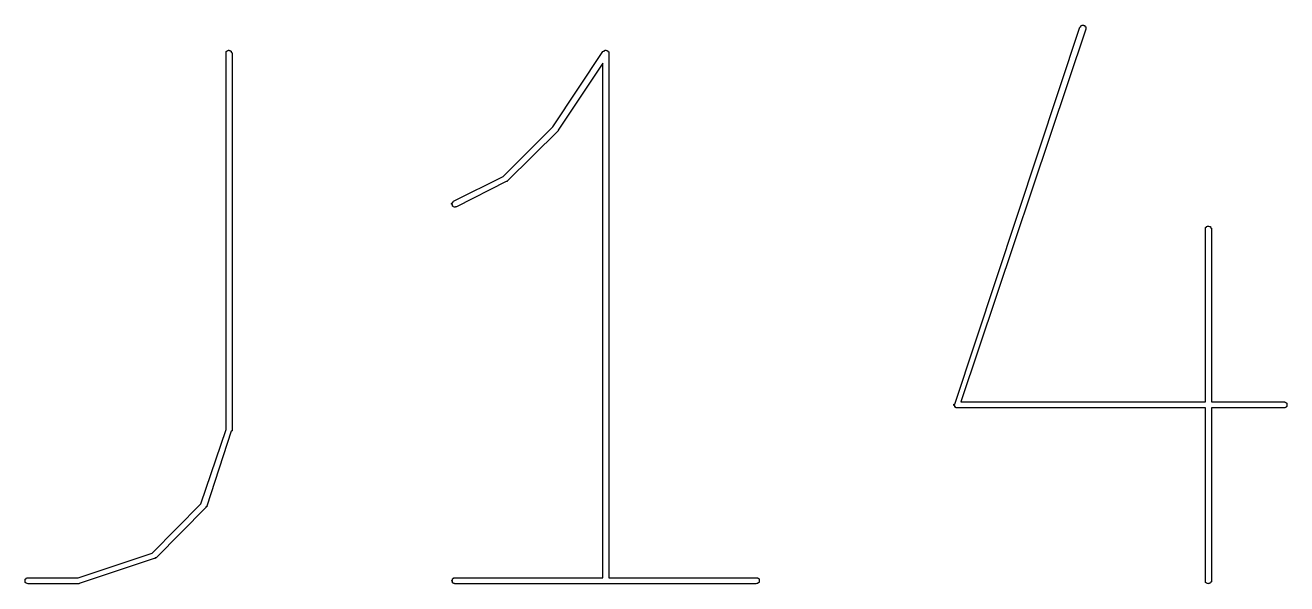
# Model space of a CAD drawing. Extents: x 1.7 to 15.2, y -6.8 to -1.3.
# Drawn here: x 12.2703 to 12.3946, y -2.6029 to -2.5479 of the extents above; entities that cross this region are included whole.
import ezdxf

# ---------------------------------------------------------------- set-up
doc = ezdxf.new("R2010")
doc.units = 0
doc.header["$MEASUREMENT"] = 0
doc.layers.add('BLACK', color=7, linetype='CONTINUOUS')

msp = doc.modelspace()

# ---------------------------------------------------------------- linework, layer by layer
at = {"layer": 'BLACK', "linetype": 'CONTINUOUS'}
for p, q in [((12.3619, -2.58519), (12.3742, -2.54807)), ((12.3742, -2.54806), (12.3743, -2.54801)), ((12.3742, -2.54807), (12.3742, -2.54806)), ((12.3743, -2.54792), (12.3744, -2.54789)), ((12.3743, -2.54796), (12.3743, -2.54792)), ((12.3743, -2.54801), (12.3743, -2.54796)), ((12.3744, -2.54789), (12.3744, -2.54787)), ((12.3744, -2.54787), (12.3745, -2.54787)), ((12.3745, -2.54787), (12.3746, -2.54787)), ((12.3746, -2.54787), (12.3746, -2.54788)), ((12.3746, -2.54788), (12.3747, -2.5479)), ((12.3747, -2.5479), (12.3747, -2.54794)), ((12.3747, -2.54794), (12.3747, -2.54798)), ((12.3747, -2.54798), (12.3748, -2.54803)), ((12.3748, -2.54803), (12.3748, -2.54808)), ((12.3748, -2.54808), (12.3748, -2.54814)), ((12.3748, -2.54814), (12.3748, -2.5482)), ((12.3748, -2.54825), (12.3625, -2.58499)), ((12.3748, -2.5482), (12.3748, -2.54825)), ((12.2901, -2.55047), (12.2902, -2.55042)), ((12.2901, -2.55052), (12.2901, -2.55047)), ((12.2901, -2.55057), (12.2901, -2.55052)), ((12.2901, -2.55063), (12.2901, -2.55057)), ((12.2901, -2.58771), (12.2901, -2.55063)), ((12.2901, -2.55063), (12.2901, -2.55063)), ((12.2902, -2.55039), (12.2903, -2.55036)), ((12.2902, -2.55042), (12.2902, -2.55039)), ((12.2903, -2.55036), (12.2903, -2.55034)), ((12.2903, -2.55034), (12.2904, -2.55034)), ((12.2904, -2.55034), (12.2904, -2.55035)), ((12.2904, -2.55035), (12.2905, -2.55036)), ((12.2905, -2.55036), (12.2905, -2.55039)), ((12.2905, -2.55039), (12.2906, -2.55043)), ((12.2906, -2.55043), (12.2906, -2.55047)), ((12.2906, -2.55047), (12.2906, -2.55052)), ((12.2906, -2.55052), (12.2907, -2.55058)), ((12.2907, -2.55058), (12.2907, -2.55063)), ((12.2907, -2.55063), (12.2907, -2.58776)), ((12.3223, -2.55787), (12.3272, -2.55047)), ((12.3272, -2.55047), (12.3273, -2.55044)), ((12.3272, -2.55047), (12.3272, -2.55047)), ((12.3273, -2.55039), (12.3274, -2.55038)), ((12.3273, -2.5504), (12.3273, -2.55039)), ((12.3273, -2.55039), (12.3273, -2.55039)), ((12.3273, -2.55039), (12.3273, -2.55039)), ((12.3273, -2.55042), (12.3273, -2.5504)), ((12.3273, -2.55044), (12.3273, -2.55042)), ((12.3273, -2.55042), (12.3273, -2.55042)), ((12.3273, -2.55042), (12.3273, -2.55042)), ((12.3274, -2.55035), (12.3274, -2.55034)), ((12.3274, -2.55034), (12.3274, -2.55034)), ((12.3274, -2.55034), (12.3274, -2.55034)), ((12.3274, -2.55034), (12.3275, -2.55034)), ((12.3274, -2.55036), (12.3274, -2.55035)), ((12.3274, -2.55038), (12.3274, -2.55036)), ((12.3274, -2.55036), (12.3274, -2.55036)), ((12.3274, -2.55036), (12.3274, -2.55036)), ((12.3275, -2.55034), (12.3275, -2.55034)), ((12.3275, -2.55034), (12.3275, -2.55034)), ((12.3275, -2.55034), (12.3275, -2.55034)), ((12.3275, -2.55034), (12.3275, -2.55034)), ((12.3275, -2.55034), (12.3276, -2.55035)), ((12.3276, -2.55035), (12.3276, -2.55035)), ((12.3276, -2.55035), (12.3276, -2.55035)), ((12.3276, -2.55035), (12.3276, -2.55035)), ((12.3276, -2.55035), (12.3276, -2.55036)), ((12.3276, -2.55036), (12.3276, -2.55036)), ((12.3276, -2.55036), (12.3276, -2.55036)), ((12.3276, -2.55036), (12.3276, -2.55038)), ((12.3276, -2.55038), (12.3277, -2.55039)), ((12.3277, -2.55039), (12.3277, -2.55039)), ((12.3277, -2.55039), (12.3277, -2.55039)), ((12.3277, -2.55039), (12.3277, -2.55041)), ((12.3277, -2.55041), (12.3277, -2.55043)), ((12.3277, -2.55043), (12.3277, -2.55043)), ((12.3277, -2.55043), (12.3277, -2.55043)), ((12.3277, -2.55043), (12.3277, -2.55045)), ((12.3277, -2.55045), (12.3277, -2.55047)), ((12.3277, -2.55047), (12.3277, -2.55047)), ((12.3277, -2.55047), (12.3277, -2.55047)), ((12.3277, -2.55047), (12.3278, -2.5505)), ((12.3278, -2.5505), (12.3278, -2.55052)), ((12.3278, -2.55052), (12.3278, -2.55052)), ((12.3278, -2.55052), (12.3278, -2.55052)), ((12.3278, -2.55052), (12.3278, -2.55056)), ((12.3278, -2.55056), (12.3278, -2.55058)), ((12.3278, -2.55058), (12.3278, -2.55058)), ((12.3278, -2.55058), (12.3278, -2.55058)), ((12.3278, -2.55058), (12.3278, -2.55061)), ((12.3278, -2.55061), (12.3278, -2.55063)), ((12.3278, -2.55063), (12.3278, -2.60231)), ((12.3272, -2.55161), (12.3228, -2.55822)), ((12.3272, -2.60231), (12.3272, -2.55161)), ((12.3174, -2.56277), (12.3223, -2.55787)), ((12.3228, -2.55827), (12.3178, -2.56322)), ((12.3228, -2.55822), (12.3228, -2.55822)), ((12.3228, -2.55822), (12.3228, -2.55822)), ((12.3228, -2.55822), (12.3228, -2.55822)), ((12.3228, -2.55822), (12.3228, -2.55823)), ((12.3228, -2.55823), (12.3228, -2.55824)), ((12.3228, -2.55824), (12.3228, -2.55827)), ((12.3125, -2.56522), (12.3174, -2.56277)), ((12.3177, -2.56327), (12.3128, -2.56575)), ((12.3178, -2.56326), (12.3177, -2.56326)), ((12.3177, -2.56326), (12.3177, -2.56327)), ((12.3178, -2.56322), (12.3178, -2.56322)), ((12.3178, -2.56322), (12.3178, -2.56323)), ((12.3178, -2.56323), (12.3178, -2.56324)), ((12.3178, -2.56324), (12.3178, -2.56325)), ((12.3178, -2.56325), (12.3178, -2.56326)), ((12.3123, -2.56544), (12.3124, -2.56539)), ((12.3123, -2.5655), (12.3123, -2.56544)), ((12.3124, -2.56556), (12.3123, -2.5655)), ((12.3124, -2.56529), (12.3125, -2.56525)), ((12.3124, -2.56534), (12.3124, -2.56529)), ((12.3124, -2.56539), (12.3124, -2.56534)), ((12.3125, -2.56525), (12.3125, -2.56522)), ((12.3124, -2.56561), (12.3124, -2.56556)), ((12.3124, -2.56566), (12.3124, -2.56561)), ((12.3124, -2.5657), (12.3124, -2.56566)), ((12.3125, -2.56574), (12.3124, -2.5657)), ((12.3125, -2.56576), (12.3125, -2.56574)), ((12.3126, -2.56578), (12.3125, -2.56576)), ((12.3127, -2.56578), (12.3126, -2.56578)), ((12.3128, -2.56575), (12.3127, -2.56577)), ((12.3127, -2.56577), (12.3127, -2.56578)), ((12.3128, -2.56575), (12.3128, -2.56575)), ((12.3866, -2.56779), (12.3867, -2.56775)), ((12.3866, -2.56784), (12.3866, -2.56779)), ((12.3866, -2.5679), (12.3866, -2.56784)), ((12.3866, -2.56795), (12.3866, -2.5679)), ((12.3866, -2.56796), (12.3866, -2.56795)), ((12.3866, -2.58499), (12.3866, -2.56796)), ((12.3867, -2.56771), (12.3868, -2.56768)), ((12.3867, -2.56775), (12.3867, -2.56771)), ((12.3868, -2.56767), (12.3869, -2.56766)), ((12.3868, -2.56768), (12.3868, -2.56767)), ((12.3869, -2.56766), (12.3869, -2.56767)), ((12.3869, -2.56767), (12.387, -2.56769)), ((12.387, -2.56769), (12.3871, -2.56771)), ((12.3871, -2.56771), (12.3871, -2.56775)), ((12.3871, -2.56775), (12.3871, -2.56779)), ((12.3871, -2.56779), (12.3872, -2.56785)), ((12.3872, -2.56785), (12.3872, -2.5679)), ((12.3872, -2.5679), (12.3872, -2.56796)), ((12.3872, -2.56796), (12.3872, -2.58499)), ((12.3618, -2.58522), (12.3619, -2.58521)), ((12.3618, -2.58523), (12.3618, -2.58522)), ((12.3618, -2.58524), (12.3618, -2.58523)), ((12.3618, -2.58526), (12.3618, -2.58524)), ((12.3618, -2.58528), (12.3618, -2.58526)), ((12.3618, -2.58529), (12.3618, -2.58528)), ((12.3618, -2.5853), (12.3618, -2.58529)), ((12.3618, -2.58532), (12.3618, -2.5853)), ((12.3618, -2.58534), (12.3618, -2.58532)), ((12.3619, -2.58535), (12.3618, -2.58534)), ((12.3619, -2.58521), (12.3619, -2.58519)), ((12.3619, -2.58536), (12.3619, -2.58535)), ((12.3619, -2.58538), (12.3619, -2.58536)), ((12.3619, -2.58539), (12.3619, -2.58538)), ((12.3619, -2.5854), (12.3619, -2.58539)), ((12.3619, -2.58541), (12.3619, -2.5854)), ((12.3619, -2.58543), (12.3619, -2.58541)), ((12.3619, -2.58544), (12.3619, -2.58543)), ((12.3625, -2.58499), (12.3866, -2.58499)), ((12.3872, -2.58499), (12.3943, -2.58499)), ((12.3943, -2.58499), (12.3943, -2.58499)), ((12.3943, -2.58499), (12.3944, -2.58499)), ((12.3944, -2.58499), (12.3944, -2.58501)), ((12.3944, -2.58501), (12.3945, -2.58504)), ((12.3945, -2.58504), (12.3945, -2.58507)), ((12.3945, -2.58507), (12.3946, -2.58512)), ((12.3946, -2.58512), (12.3946, -2.58517)), ((12.3946, -2.58517), (12.3946, -2.58523)), ((12.3946, -2.58523), (12.3946, -2.58528)), ((12.3946, -2.58528), (12.3946, -2.58534)), ((12.3946, -2.58534), (12.3946, -2.5854)), ((12.3946, -2.5854), (12.3946, -2.58545)), ((12.3619, -2.58545), (12.3619, -2.58544)), ((12.3619, -2.58546), (12.3619, -2.58545)), ((12.3619, -2.58547), (12.3619, -2.58546)), ((12.3619, -2.58549), (12.3619, -2.58547)), ((12.3619, -2.5855), (12.3619, -2.58549)), ((12.362, -2.58551), (12.3619, -2.5855)), ((12.3619, -2.5855), (12.3619, -2.5855)), ((12.362, -2.58553), (12.362, -2.58551)), ((12.362, -2.58554), (12.362, -2.58553)), ((12.362, -2.58553), (12.362, -2.58553)), ((12.362, -2.58555), (12.362, -2.58554)), ((12.362, -2.58554), (12.362, -2.58554)), ((12.362, -2.58556), (12.362, -2.58555)), ((12.3621, -2.58556), (12.362, -2.58556)), ((12.362, -2.58556), (12.362, -2.58556)), ((12.3621, -2.58557), (12.3621, -2.58556)), ((12.3621, -2.58558), (12.3621, -2.58557)), ((12.3621, -2.58557), (12.3621, -2.58557)), ((12.3621, -2.58557), (12.3621, -2.58557)), ((12.3621, -2.58557), (12.3621, -2.58557)), ((12.3866, -2.58558), (12.3621, -2.58558)), ((12.3621, -2.58558), (12.3621, -2.58558)), ((12.3866, -2.6026), (12.3866, -2.58558)), ((12.3943, -2.58558), (12.3872, -2.58558)), ((12.3872, -2.58558), (12.3872, -2.6026)), ((12.3944, -2.58557), (12.3943, -2.58558)), ((12.3945, -2.58553), (12.3944, -2.58555)), ((12.3944, -2.58555), (12.3944, -2.58557)), ((12.3946, -2.58545), (12.3945, -2.58549)), ((12.3945, -2.58549), (12.3945, -2.58553)), ((12.2876, -2.59502), (12.2901, -2.58771)), ((12.2906, -2.58785), (12.2882, -2.59527)), ((12.2907, -2.58783), (12.2906, -2.58785)), ((12.2907, -2.58776), (12.2907, -2.58776)), ((12.2907, -2.58776), (12.2907, -2.58778)), ((12.2907, -2.58778), (12.2907, -2.58779)), ((12.2907, -2.58779), (12.2907, -2.58781)), ((12.2907, -2.58781), (12.2907, -2.58782)), ((12.2907, -2.58782), (12.2907, -2.58783)), ((12.2828, -2.59987), (12.2876, -2.59502)), ((12.2882, -2.59531), (12.2881, -2.59533)), ((12.2881, -2.59533), (12.2881, -2.59534)), ((12.2881, -2.59534), (12.2881, -2.59534)), ((12.2881, -2.59534), (12.2881, -2.59536)), ((12.2881, -2.59536), (12.2881, -2.59538)), ((12.2881, -2.59538), (12.2881, -2.59538)), ((12.2881, -2.59538), (12.2881, -2.59539)), ((12.2882, -2.59527), (12.2882, -2.59528)), ((12.2882, -2.59528), (12.2882, -2.59529)), ((12.2882, -2.59529), (12.2882, -2.59529)), ((12.2882, -2.59529), (12.2882, -2.59531)), ((12.2881, -2.59539), (12.2832, -2.60034)), ((12.2755, -2.60231), (12.2828, -2.59987)), ((12.2832, -2.60034), (12.2831, -2.60035)), ((12.2831, -2.60035), (12.2831, -2.60035)), ((12.2831, -2.60035), (12.2831, -2.60037)), ((12.2832, -2.60034), (12.2832, -2.60034)), ((12.283, -2.60041), (12.2756, -2.60289)), ((12.2831, -2.6004), (12.283, -2.60041)), ((12.283, -2.60041), (12.283, -2.60041)), ((12.2831, -2.60037), (12.2831, -2.60038)), ((12.2831, -2.60038), (12.2831, -2.60038)), ((12.2831, -2.60038), (12.2831, -2.60039)), ((12.2831, -2.60039), (12.2831, -2.60039)), ((12.2831, -2.60039), (12.2831, -2.6004)), ((12.2703, -2.60244), (12.2704, -2.6024)), ((12.2703, -2.60249), (12.2703, -2.60244)), ((12.2703, -2.60255), (12.2703, -2.60249)), ((12.2703, -2.6026), (12.2703, -2.60255)), ((12.2703, -2.60266), (12.2703, -2.6026)), ((12.2703, -2.60272), (12.2703, -2.60266)), ((12.2703, -2.60277), (12.2703, -2.60272)), ((12.2704, -2.60281), (12.2703, -2.60277)), ((12.2704, -2.60236), (12.2705, -2.60233)), ((12.2704, -2.6024), (12.2704, -2.60236)), ((12.2704, -2.60285), (12.2704, -2.60281)), ((12.2705, -2.60232), (12.2706, -2.60231)), ((12.2705, -2.60233), (12.2705, -2.60232)), ((12.2706, -2.60231), (12.2755, -2.60231)), ((12.3123, -2.6026), (12.3124, -2.60255)), ((12.3124, -2.60266), (12.3123, -2.6026)), ((12.3124, -2.6024), (12.3125, -2.60236)), ((12.3124, -2.60244), (12.3124, -2.6024)), ((12.3124, -2.60249), (12.3124, -2.60244)), ((12.3124, -2.60255), (12.3124, -2.60249)), ((12.3124, -2.60272), (12.3124, -2.60266)), ((12.3124, -2.60277), (12.3124, -2.60272)), ((12.3124, -2.60281), (12.3124, -2.60277)), ((12.3125, -2.60285), (12.3124, -2.60281)), ((12.3125, -2.60233), (12.3126, -2.60232)), ((12.3125, -2.60236), (12.3125, -2.60233)), ((12.3126, -2.60232), (12.3126, -2.60231)), ((12.3126, -2.60231), (12.3272, -2.60231)), ((12.3278, -2.60231), (12.3423, -2.60231)), ((12.3423, -2.60231), (12.3423, -2.60231)), ((12.3423, -2.60231), (12.3424, -2.60232)), ((12.3424, -2.60232), (12.3425, -2.60233)), ((12.3425, -2.60233), (12.3425, -2.60236)), ((12.3425, -2.60236), (12.3426, -2.6024)), ((12.3426, -2.60277), (12.3425, -2.60281)), ((12.3425, -2.60281), (12.3425, -2.60285)), ((12.3426, -2.6024), (12.3426, -2.60244)), ((12.3426, -2.60244), (12.3426, -2.60249)), ((12.3426, -2.60249), (12.3426, -2.60255)), ((12.3426, -2.60255), (12.3426, -2.60261)), ((12.3426, -2.60261), (12.3426, -2.60266)), ((12.3426, -2.60266), (12.3426, -2.60272)), ((12.3426, -2.60272), (12.3426, -2.60277)), ((12.3866, -2.60266), (12.3866, -2.6026)), ((12.3866, -2.60272), (12.3866, -2.60266)), ((12.3866, -2.60277), (12.3866, -2.60272)), ((12.3867, -2.60281), (12.3866, -2.60277)), ((12.3867, -2.60285), (12.3867, -2.60281)), ((12.3871, -2.60282), (12.387, -2.60285)), ((12.3872, -2.60272), (12.3871, -2.60277)), ((12.3871, -2.60277), (12.3871, -2.60282)), ((12.3872, -2.6026), (12.3872, -2.60261)), ((12.3872, -2.60261), (12.3872, -2.60267)), ((12.3872, -2.60267), (12.3872, -2.60272)), ((12.2705, -2.60288), (12.2704, -2.60285)), ((12.2705, -2.60289), (12.2705, -2.60288)), ((12.2706, -2.6029), (12.2705, -2.60289)), ((12.2755, -2.6029), (12.2706, -2.6029)), ((12.2706, -2.6029), (12.2706, -2.6029)), ((12.2756, -2.6029), (12.2755, -2.6029)), ((12.2755, -2.6029), (12.2755, -2.6029)), ((12.2756, -2.60289), (12.2756, -2.60289)), ((12.2756, -2.60289), (12.2756, -2.60289)), ((12.2756, -2.60289), (12.2756, -2.60289)), ((12.2756, -2.60289), (12.2756, -2.6029)), ((12.2756, -2.6029), (12.2756, -2.6029)), ((12.3125, -2.60288), (12.3125, -2.60285)), ((12.3126, -2.60289), (12.3125, -2.60288)), ((12.3126, -2.6029), (12.3126, -2.60289)), ((12.3423, -2.6029), (12.3126, -2.6029)), ((12.3126, -2.6029), (12.3126, -2.6029)), ((12.3424, -2.60289), (12.3423, -2.6029)), ((12.3425, -2.60288), (12.3424, -2.60289)), ((12.3425, -2.60285), (12.3425, -2.60288)), ((12.3868, -2.60288), (12.3867, -2.60285)), ((12.3868, -2.60289), (12.3868, -2.60288)), ((12.3869, -2.6029), (12.3868, -2.60289)), ((12.387, -2.60288), (12.3869, -2.60289)), ((12.3869, -2.60289), (12.3869, -2.6029)), ((12.387, -2.60285), (12.387, -2.60288))]:
    msp.add_line(p, q, dxfattribs=at)

doc.saveas('drawing.dxf')
